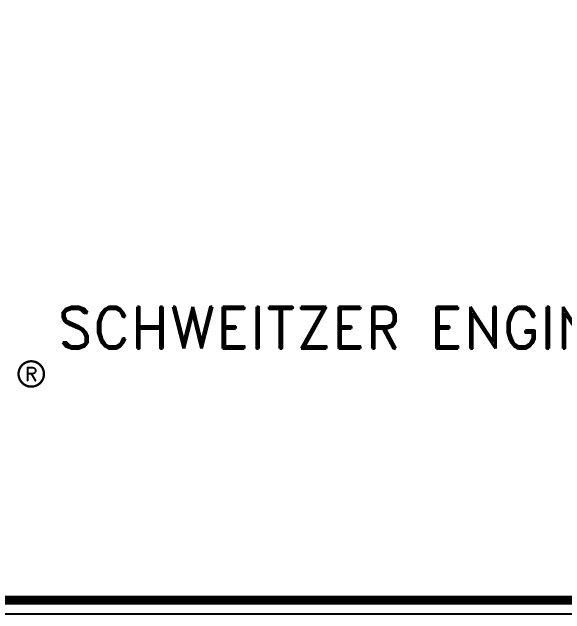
# Model space of a CAD drawing. Extents: x 2.2 to 21.2, y 5.8 to 11.4.
# Drawn here: x 13.938 to 16.333, y 6.14 to 8.75 of the extents above; entities that cross this region are included whole.
import ezdxf
from ezdxf.enums import TextEntityAlignment as Align

# ---------------------------------------------------------------- set-up
doc = ezdxf.new("R2010")
doc.units = 0
doc.header["$MEASUREMENT"] = 0
doc.layers.get('0').update_dxf_attribs({"linetype": 'CONTINUOUS'})
doc.styles.add('ROMAND', font='ROMAND', dxfattribs={"width": 0.875})

msp = doc.modelspace()

# ---------------------------------------------------------------- linework, layer by layer
msp.add_line((3.029, 6.14), (20.471, 6.14))
at = {"linetype": 'CONTINUOUS', "const_width": 0.04}
msp.add_lwpolyline([(20.49, 6.28), (20.49, 11.15, 0.414214), (20.41, 11.23), (3.09, 11.23, 0.414214), (3.01, 11.15), (3.01, 6.28, 0.414214), (3.09, 6.2), (20.41, 6.2, 0.414214)], format="xyb", close=True, dxfattribs=at)
at = {"const_width": 0.01}
msp.add_lwpolyline([(13.9661, 7.1807, 1), (14.0761, 7.1807, 1)], format="xyb", close=True, dxfattribs=at)

# ---------------------------------------------------------------- texts
at = {"linetype": 'CONTINUOUS', "style": 'ROMAND'}
msp.add_text('SCHWEITZER ENGINEERING LABORATORIES', height=0.18, dxfattribs=at).set_placement((14.1342, 7.2917))
at = {"style": 'ROMAND', "width": 1.1}
msp.add_text('R', height=0.06, dxfattribs=at).set_placement((14.0211, 7.1807), align=Align.MIDDLE)

doc.saveas('drawing.dxf')
